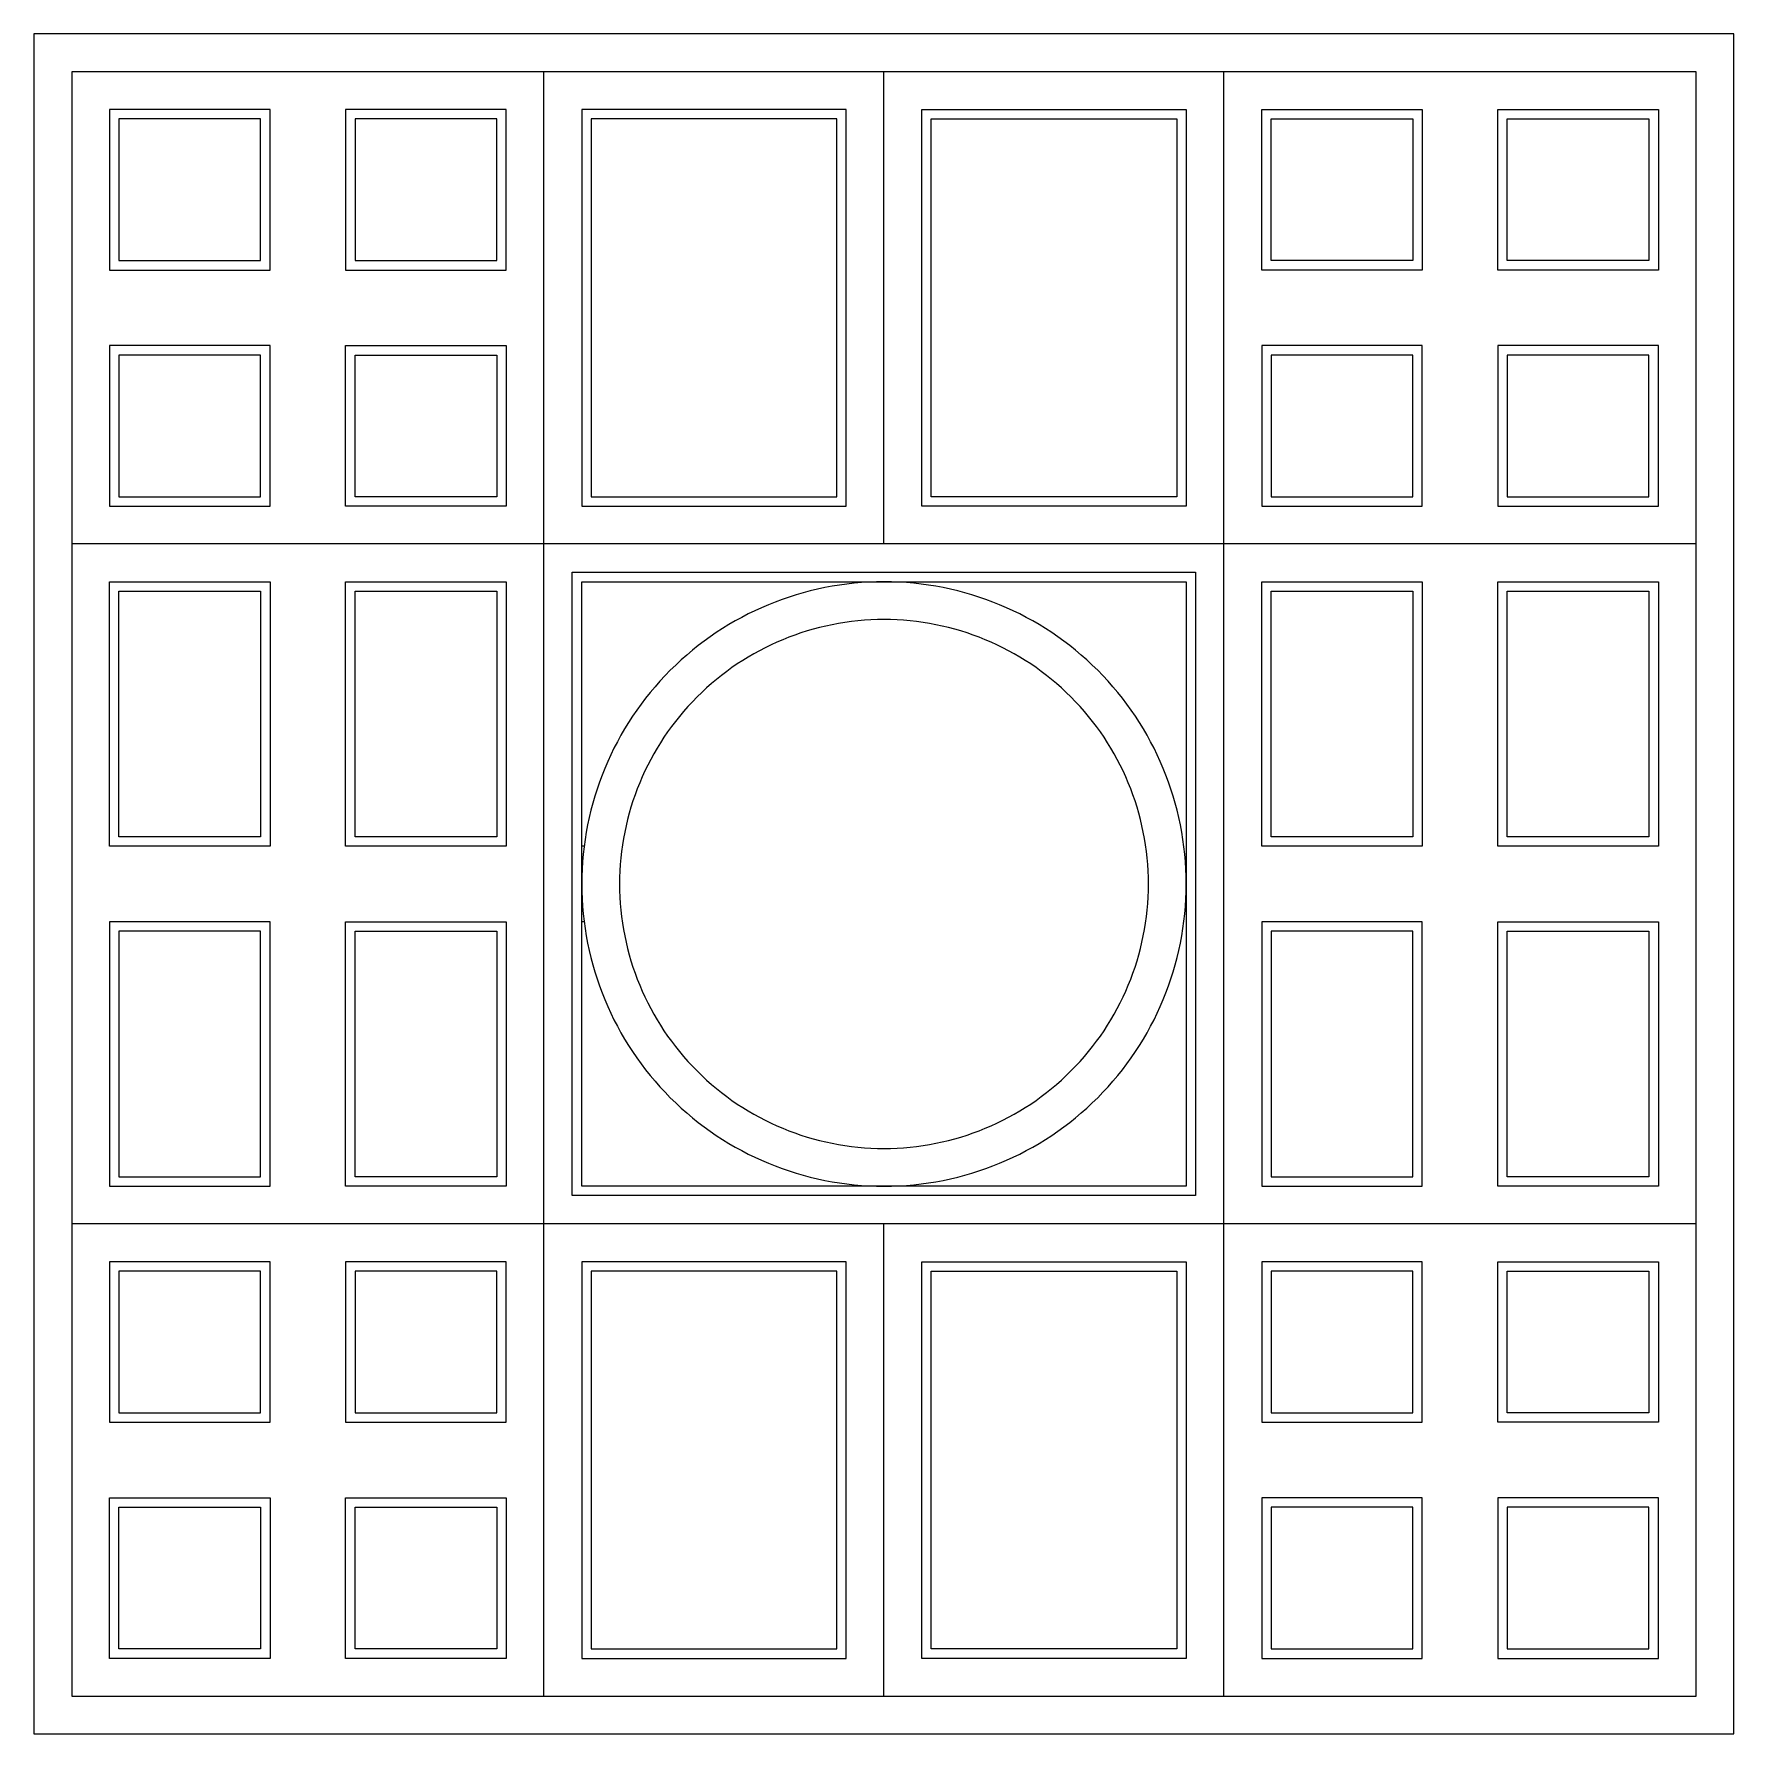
# Model space of a CAD drawing. Extents: x 4110 to 6810, y 10819 to 13519.
import ezdxf

# ---------------------------------------------------------------- set-up
doc = ezdxf.new("R2010")
doc.units = 0
doc.header["$MEASUREMENT"] = 0
for name, color, linetype in [('3', 3, 'CONTINUOUS'), ('4', 4, 'CONTINUOUS'), ('7', 7, 'CONTINUOUS')]:
    doc.layers.add(name, color=color, linetype=linetype)

msp = doc.modelspace()

# ---------------------------------------------------------------- linework, layer by layer
at = {"layer": '3'}
for p, q in [((4983.8, 12228.8), (4980, 12228.8)), ((4983.8, 12108.8), (4980, 12108.8))]:
    msp.add_line(p, q, dxfattribs=at)
for points in [[(4485, 13398.8), (4230, 13398.8), (4230, 13143.8), (4485, 13143.8)], [(4605, 13398.8), (4605, 13143.8), (4860, 13143.8), (4860, 13398.8)], [(4980, 13398.8), (4980, 12768.8), (5400, 12768.8), (5400, 13398.8)], [(5940, 13398.8), (5940, 12768.8), (5520, 12768.8), (5520, 13398.8)], [(6315, 13398.8), (6315, 13143.8), (6060, 13143.8), (6060, 13398.8)], [(6435, 13398.8), (6690, 13398.8), (6690, 13143.8), (6435, 13143.8)], [(4470, 13383.8), (4245, 13383.8), (4245, 13158.8), (4470, 13158.8)], [(4620, 13383.8), (4620, 13158.8), (4845, 13158.8), (4845, 13383.8)], [(4995, 13383.8), (4995, 12783.8), (5385, 12783.8), (5385, 13383.8)], [(5925, 13383.8), (5925, 12783.8), (5535, 12783.8), (5535, 13383.8)], [(6300, 13383.8), (6300, 13158.8), (6075, 13158.8), (6075, 13383.8)], [(6450, 13383.8), (6675, 13383.8), (6675, 13158.8), (6450, 13158.8)], [(4230, 13023.8), (4230, 12768.8), (4485, 12768.8), (4485, 13023.8)], [(4860, 13023.8), (4860, 12768.8), (4605, 12768.8), (4605, 13023.8)], [(6060, 13023.8), (6060, 12768.8), (6315, 12768.8), (6315, 13023.8)], [(6435, 13023.8), (6435, 12768.8), (6690, 12768.8), (6690, 13023.8)], [(4245, 13008.8), (4245, 12783.8), (4470, 12783.8), (4470, 13008.8)], [(4845, 13008.8), (4845, 12783.8), (4620, 12783.8), (4620, 13008.8)], [(6075, 13008.8), (6075, 12783.8), (6300, 12783.8), (6300, 13008.8)], [(6450, 13008.8), (6450, 12783.8), (6675, 12783.8), (6675, 13008.8)], [(4965, 11673.8), (4965, 12663.8), (5955, 12663.8), (5955, 11673.8)], [(4485, 12648.8), (4485, 12228.8), (4230, 12228.8), (4230, 12648.8)], [(4605, 12228.8), (4605, 12648.8), (4860, 12648.8), (4860, 12228.8)], [(4980, 11688.8), (4980, 12168.8), (4980, 12648.8), (5460, 12648.8), (5940, 12648.8), (5940, 12168.8), (5940, 11688.8), (5460, 11688.8)], [(6315, 12648.8), (6315, 12228.8), (6060, 12228.8), (6060, 12648.8)], [(6690, 12228.8), (6435, 12228.8), (6435, 12648.8), (6690, 12648.8)], [(4470, 12633.8), (4470, 12243.8), (4245, 12243.8), (4245, 12633.8)], [(4620, 12243.8), (4620, 12633.8), (4845, 12633.8), (4845, 12243.8)], [(6300, 12633.8), (6300, 12243.8), (6075, 12243.8), (6075, 12633.8)], [(6675, 12243.8), (6450, 12243.8), (6450, 12633.8), (6675, 12633.8)], [(4230, 12108.8), (4230, 11688.8), (4485, 11688.8), (4485, 12108.8)], [(4860, 11688.8), (4605, 11688.8), (4605, 12108.8), (4860, 12108.8)], [(6315, 11688.8), (6315, 12108.8), (6060, 12108.8), (6060, 11688.8)], [(6690, 11688.8), (6435, 11688.8), (6435, 12108.8), (6690, 12108.8)], [(4245, 12093.8), (4245, 11703.8), (4470, 11703.8), (4470, 12093.8)], [(4845, 11703.8), (4620, 11703.8), (4620, 12093.8), (4845, 12093.8)], [(6300, 11703.8), (6300, 12093.8), (6075, 12093.8), (6075, 11703.8)], [(6675, 11703.8), (6450, 11703.8), (6450, 12093.8), (6675, 12093.8)], [(4485, 11313.8), (4485, 11568.8), (4230, 11568.8), (4230, 11313.8)], [(4860, 11568.8), (4605, 11568.8), (4605, 11313.8), (4860, 11313.8)], [(5400, 10938.8), (5400, 11568.8), (4980, 11568.8), (4980, 10938.8)], [(5520, 10938.8), (5520, 11568.8), (5940, 11568.8), (5940, 10938.8)], [(6315, 11313.8), (6315, 11568.8), (6060, 11568.8), (6060, 11313.8)], [(6435, 11313.8), (6435, 11568.8), (6690, 11568.8), (6690, 11313.8)], [(4470, 11328.8), (4470, 11553.8), (4245, 11553.8), (4245, 11328.8)], [(4845, 11553.8), (4620, 11553.8), (4620, 11328.8), (4845, 11328.8)], [(5385, 10953.8), (5385, 11553.8), (4995, 11553.8), (4995, 10953.8)], [(5535, 10953.8), (5535, 11553.8), (5925, 11553.8), (5925, 10953.8)], [(6300, 11328.8), (6300, 11553.8), (6075, 11553.8), (6075, 11328.8)], [(6450, 11328.8), (6450, 11553.8), (6675, 11553.8), (6675, 11328.8)], [(4485, 11193.8), (4485, 10938.8), (4230, 10938.8), (4230, 11193.8)], [(4470, 11178.8), (4470, 10953.8), (4245, 10953.8), (4245, 11178.8)], [(4860, 11193.8), (4860, 10938.8), (4605, 10938.8), (4605, 11193.8)], [(4845, 11178.8), (4845, 10953.8), (4620, 10953.8), (4620, 11178.8)], [(6315, 11193.8), (6060, 11193.8), (6060, 10938.8), (6315, 10938.8)], [(6300, 11178.8), (6075, 11178.8), (6075, 10953.8), (6300, 10953.8)], [(6690, 11193.8), (6435, 11193.8), (6435, 10938.8), (6690, 10938.8)], [(6675, 11178.8), (6450, 11178.8), (6450, 10953.8), (6675, 10953.8)]]:
    msp.add_lwpolyline(points, close=True, dxfattribs=at)
msp.add_lwpolyline([(5040, 12168.8, 0.414214), (5460, 11748.8, 0.414214), (5880, 12168.8, 0.414214), (5460, 12588.8, 0.414214)], format="xyb", close=True, dxfattribs=at)
at = {"layer": '4'}
for p, q in [((4920, 10878.8), (4920, 13458.8)), ((5460, 12708.8), (5460, 13458.8)), ((6000, 10878.8), (6000, 13458.8)), ((6750, 12708.8), (4170, 12708.8)), ((6750, 11628.8), (4170, 11628.8)), ((5460, 10878.8), (5460, 11628.8))]:
    msp.add_line(p, q, dxfattribs=at)
for points in [[(4110, 10818.8), (6810, 10818.8), (6810, 13518.8), (4110, 13518.8)], [(4170, 10878.8), (6750, 10878.8), (6750, 13458.8), (4170, 13458.8)]]:
    msp.add_lwpolyline(points, close=True, dxfattribs=at)
at = {"layer": '7'}
msp.add_lwpolyline([(5460, 11688.8, 0.414214), (5940, 12168.8, 0.414214), (5460, 12648.8, 0.414214), (4980, 12168.8, 0.414214)], format="xyb", close=True, dxfattribs=at)

doc.saveas('drawing.dxf')
